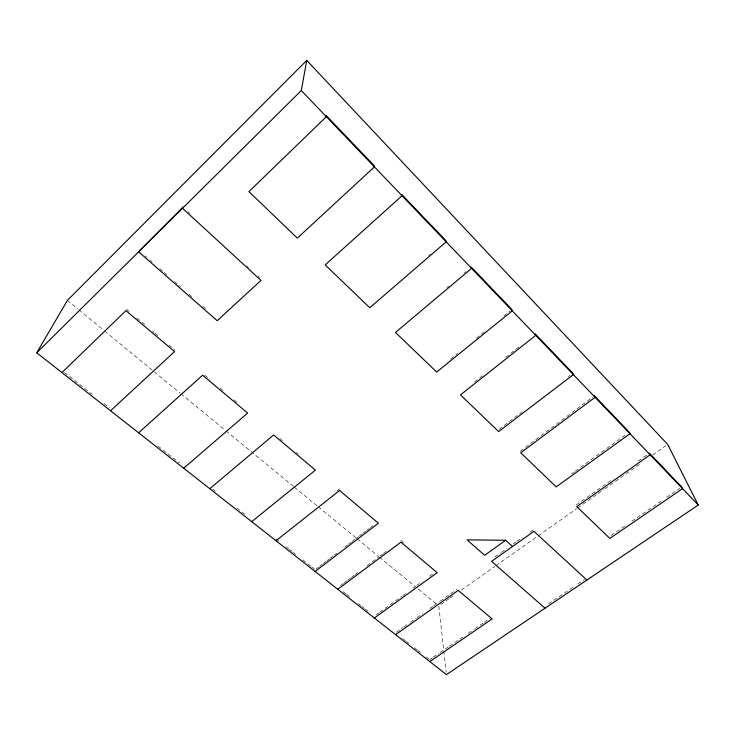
<?xml version="1.0" encoding="UTF-8"?>
<svg xmlns="http://www.w3.org/2000/svg" width="735" height="735" viewBox="0 0 735 735"><rect width="100%" height="100%" fill="white"/><g stroke="black" fill="none" stroke-linecap="round" stroke-linejoin="round"><path stroke-width="0.55" stroke-dasharray="3.67 2.76" d="M428.597 255.578L430.333 254.08M446.834 287.688L448.58 286.218M464.29 272.988L466.036 271.518M450.638 359.075L457.74 353.324M476.363 338.238L485.238 331.053M503.87 315.967L510.072 310.942M336.906 490.943L339.588 488.821M474.47 382.062L484.31 374.28M505.753 357.302L520.058 345.983M316.096 569L318.806 566.933M319.707 566.253L322.417 564.186M323.317 563.497L326.028 561.43M326.928 560.741L329.629 558.673M330.539 557.984L333.24 555.926M334.14 555.237L336.85 553.17M344.972 546.969L347.683 544.911M348.583 544.222L351.293 542.154M352.194 541.465L354.895 539.398M355.804 538.709L358.505 536.642M359.406 535.962L362.116 533.895M363.017 533.206L365.727 531.139M366.627 530.449L369.337 528.382M370.238 527.693L372.948 525.635M499.175 429.323L521.896 411.986M568.238 376.632L570.057 375.245M340.562 585.446L343.3 583.397M344.21 582.717L346.948 580.668M347.866 579.988L350.604 577.94M351.514 577.26L354.252 575.211M355.17 574.531L357.908 572.482M367.041 565.665L378.911 556.799M379.82 556.119L382.558 554.071M383.477 553.391L386.215 551.342M520.297 451.198L592.621 397.176M376.136 614.846L378.902 612.852M379.82 612.182L401.953 596.214M402.881 595.543L405.646 593.549M413.024 588.23L415.789 586.227M416.708 585.565L422.239 581.569M429.617 576.249L432.391 574.246M571.536 473.827L574.329 471.815M575.257 471.144L626.468 434.192M494.94 557.001L500.443 553.097M501.362 552.444L506.874 548.53M513.296 543.974L516.053 542.017M516.971 541.364L522.484 537.46M529.825 532.241L533.5 529.641M396.404 632.173L402.927 627.552M403.864 626.891L409.459 622.931M410.396 622.269L415.992 618.31M416.929 617.648L422.524 613.688M429.993 608.415L432.786 606.43M433.723 605.769L439.319 601.809M440.256 601.147L457.051 589.268M576.212 504.973L613.266 478.761M638.274 461.065L646.616 455.167M449.113 598.703L438.795 605.989L446.182 672.369M450.05 598.042L452.861 596.057M461.304 590.095L495.078 566.262M496.015 565.601L537.294 536.467M538.24 535.806L576.699 508.657M577.636 507.995L597.344 494.095M598.281 493.433L603.904 489.455M604.85 488.793L639.56 464.299M652.689 455.029L665.827 445.759M429.635 659.708L432.465 657.779M433.411 657.127L439.061 653.259M439.999 652.616L448.479 646.809M449.425 646.157L462.609 637.126M468.259 633.258L473.919 629.38M474.856 628.737L483.336 622.931M484.282 622.288L489.933 618.411M611.097 535.42L626.174 525.093M631.824 521.225L661.031 501.215M666.682 497.347L679.875 488.306M548.383 603.867L574.007 586.585M577.802 584.031L584.444 579.547M64.505 372.498L92.325 394.383M103.993 403.561L109.377 407.796M158.043 446.071L179.625 463.05M212.801 489.142L215.465 491.246M236.826 508.05L246.62 515.75M276.185 539.003L278.841 541.098M285.933 546.675L288.598 548.769M289.48 549.468L292.144 551.562M293.026 552.251L295.69 554.346M302.783 559.923L307.212 563.414M308.103 564.112L310.758 566.207M311.649 566.905L314.314 568.991M343.153 591.684L345.827 593.788M346.718 594.486L349.382 596.581M358.276 603.582L360.949 605.677M361.84 606.384L364.505 608.479M365.396 609.177L368.07 611.281M402.661 638.495L405.362 640.617M406.262 641.324L408.954 643.447M414.347 647.691L417.048 649.804M417.949 650.512L420.65 652.634M426.043 656.879L428.744 659.001M67.4 300.385L78.039 309.141M78.93 309.867L103.745 330.291M104.627 331.026L179.974 393.014M180.856 393.749L225.176 430.214M226.058 430.94L293.43 486.377M294.312 487.103L317.355 506.066M318.246 506.801L356.356 538.158M357.247 538.884L378.516 556.395M379.407 557.121L414.862 586.3M418.408 589.213L436.131 603.803M126.558 309.279L129.158 311.465M136.949 318.034L145.603 325.329M152.531 331.163L154.267 332.624M155.131 333.359L158.595 336.272M168.986 345.037L175.04 350.145M204.743 375.172L209.925 379.536M220.279 388.264L223.734 391.176M234.088 399.904L238.406 403.543M279.897 438.519L282.506 440.715M296.389 452.411L298.125 453.881M400.823 540.436L404.268 543.34M145.245 255.853L146.972 257.36M150.418 260.383L152.136 261.899M159.881 268.698L163.326 271.72M164.19 272.474L166.772 274.743M174.517 281.542L177.962 284.564M178.816 285.327L180.544 286.834M189.152 294.395L192.598 297.418M202.924 306.486L205.506 308.746M188.059 211.781L189.749 213.334M246.942 265.96L248.623 267.503M257.875 276.02L259.556 277.564"/><path stroke-width="1.1" d="M36.75 352.782L301.304 90.543L306.743 60.38L667.702 444.436L698.25 505.037L446.43 674.62L36.75 352.782L67.4 300.385L306.743 60.38M61.942 372.571L125.942 310.639L174.572 351.578L110.544 410.755M138.612 432.805L202.63 375.199L247.631 413.088L183.704 468.223M209.778 488.711L273.631 434.973L315.398 470.134L251.719 521.657M276.002 540.73L339.561 490.484L378.424 523.201L315.113 571.453M337.788 589.268L400.942 542.154L437.196 572.684L374.345 617.988M505.662 540.28L484.659 555.274L467.056 539.839L505.662 540.28L512.571 546.482M395.568 634.663L458.227 590.389L492.128 618.925L429.81 661.564M545.03 608.212L491.596 561.356L533.932 531.341L586.888 580.025M301.304 90.543L698.25 505.037M326.423 115.781L326.349 116.69L248.917 191.624L297.326 238.131L374.418 166.891L374.345 165.853L326.423 115.781M183.015 207.141L182.528 208.281L260.989 280.412L217.192 320.708L138.621 251.802L183.015 207.141M402.045 195.73L325.182 264.903L369.769 307.744L446.191 241.833L445.915 240.63L401.889 194.628L402.045 195.73M471.604 268.367L395.467 332.44L436.673 372.029L512.286 310.85L511.854 309.508L471.264 267.108L471.604 268.367M535.751 335.353L460.459 394.888L498.642 431.574L573.364 374.629L572.786 373.169L535.255 333.956L535.751 335.353M595.084 397.304L520.72 452.788L556.211 486.892L629.968 433.733L629.261 432.171L594.459 395.807L595.084 397.304M650.135 454.79L576.755 506.636L609.829 538.415L682.567 488.656L681.758 487.02L649.391 453.201L650.135 454.79"/></g></svg>
